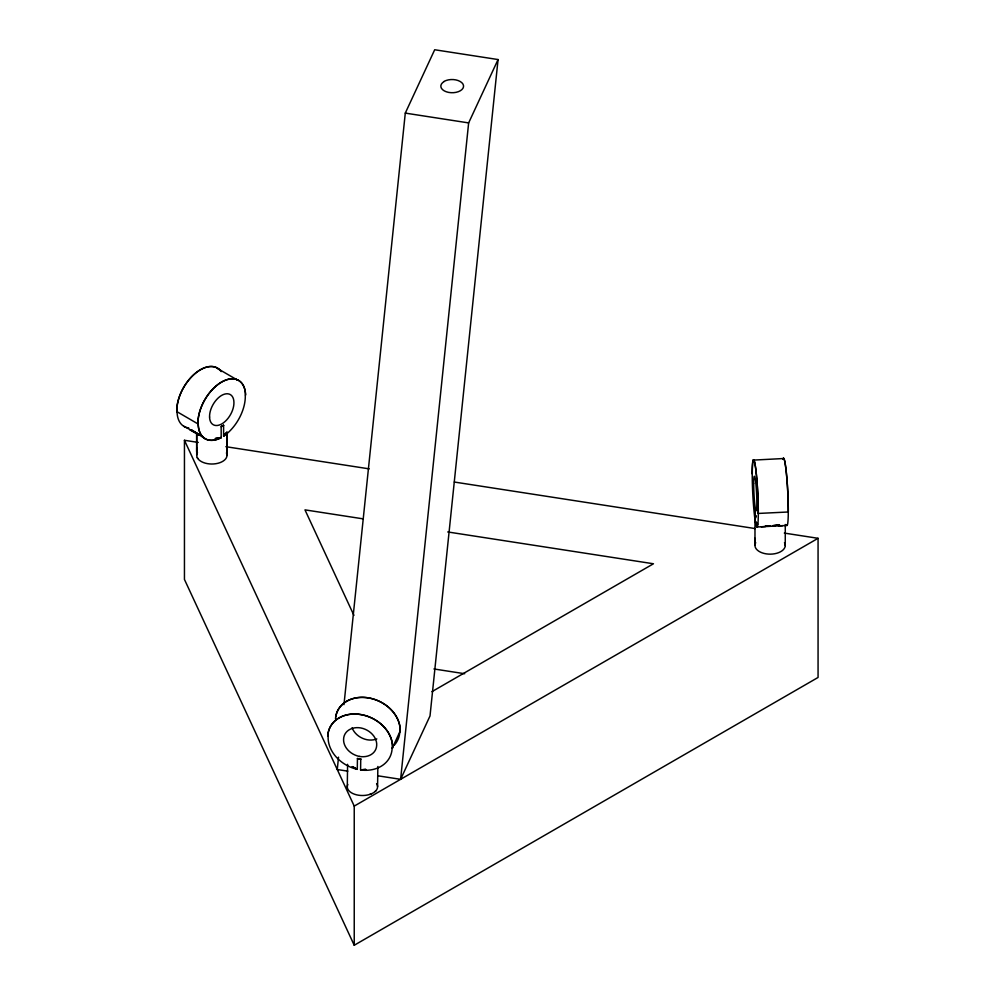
<?xml version="1.0" encoding="UTF-8"?>
<svg xmlns="http://www.w3.org/2000/svg" width="995" height="995" viewBox="0 0 995 995"><rect width="100%" height="100%" fill="white"/><g stroke="black" fill="none" stroke-linecap="round" stroke-linejoin="round"><path stroke-width="1.49" d="M754.969 545.223L755.006 508.781L755.304 521.529L757.692 524.191M785.254 545.596L785.279 524.489M196.674 434.268L196.711 455.113M754.969 541.74L754.969 538.258M226.935 431.73L226.997 455.449M347.28 786.958L347.591 764.309M357.292 769.272L352.305 766.623L357.292 769.272L357.441 758.538L360.737 759.061L360.588 769.869L365.712 769.433L360.588 769.869M377.578 786.572L377.851 766.473M754.994 519.502L756.001 515.92L754.994 519.502A33.519 2.525 87 0 1 752.245 473.67M338.536 757.158L337.255 769.521L347.815 771.15M343.971 704.647L405.288 113.107L434.691 49.75L498.06 59.551L430.014 715.952L400.612 779.321L377.801 775.789M400.612 779.321L468.645 122.907L498.06 59.551M392.279 748.215L399.94 731.549M755.715 542.685L755.504 543.096A15.149 8.744 0 0 0 770.528 554.153A15.149 8.744 0 0 0 784.483 542.636M375.936 790.726L375.202 791.473M431.905 691.674L653.454 563.767L447.738 531.952M354.232 945.25L354.232 806.099L818.064 538.307L818.064 677.458L354.232 945.25L184.448 579.438L184.448 440.287L198.266 442.427M245.28 395.351A33.519 19.502 -59.8 0 1 223.614 436.158L226.101 432.85L223.614 436.046L223.589 425.325L221.164 426.718L221.188 437.501L215.529 438.534M221.188 437.501L215.169 438.534M371.135 793.923L369.879 794.383M772.829 525.721L779.545 524.825L772.456 525.746M753.712 460.088L783.699 458.521M778.426 525.895L782.679 525.683M756.921 527.002L786.908 525.447M761.262 526.79L765.516 526.566M769.819 525.87L765.416 525.857L770.205 525.857M405.288 113.107L468.645 122.907M225.877 446.693L369.257 468.869M454.329 482.04L755.168 528.569M784.309 533.084L818.064 538.307M363.299 518.88L304.967 509.863L353.934 615.383M433.919 668.963L464.69 673.727M183.864 426.32L198.067 433.882L191.488 429.952L205.032 438.633M216.736 368.026L237.904 380.339M176.948 411.681L198.117 423.994M189.771 429.765L199.261 435.275M757.518 524.091L755.304 521.529M197.744 458.459L197.271 457.65M184.448 440.287L354.232 806.099M226.997 451.755L226.959 433.808M196.674 433.82L196.699 451.767L196.699 447.999M197.98 424.081A33.469 19.465 -59.8 0 1 220.952 382.441A33.469 19.465 -59.8 0 1 245.541 395.189A33.444 19.452 -59.8 0 0 220.965 382.441A33.444 19.452 -59.8 0 0 197.993 424.069M176.811 411.768A33.469 19.465 -59.8 0 1 193.901 374.555A33.469 19.465 -59.8 0 1 221.176 371.595M188.739 427.937A33.482 19.477 -59.8 0 1 177.035 411.631M176.824 411.756A33.444 19.452 -59.8 0 1 192.943 375.451A33.444 19.452 -59.8 0 1 220.094 370.264M226.437 452.912A15.149 8.744 0 0 1 211.537 464.018A15.149 8.744 0 0 1 197.458 452.563M444.093 81.565A11.355 6.555 0 0 0 444.23 90.844A11.355 6.555 0 0 0 460.299 90.769A11.355 6.555 0 0 0 460.163 81.49A11.368 6.567 0 0 0 444.093 81.403M376.583 783.65A15.149 8.744 0 0 1 363.138 795.502A15.149 8.744 0 0 1 347.827 784.421M783.04 459.006A33.469 2.5 87.1 0 1 786.423 473.645A33.469 2.5 87.1 0 1 788.276 511.828A33.494 2.512 87 0 1 786.386 524.738M782.953 459.255A33.444 2.512 87 0 1 786.398 473.297A33.444 2.512 87 0 1 788.301 511.99L758.302 513.445A33.444 2.512 87 0 0 755.404 466.493A33.444 2.512 87 0 0 752.208 473.458M752.282 473.931A33.469 2.45 87.1 0 1 755.342 466.12A33.469 2.45 87.1 0 1 758.24 513.072M758.289 513.37A33.482 2.487 86.9 0 1 755.304 521.231M753.65 483.371A17.301 1.318 87 0 1 755.304 479.64M755.329 479.428A17.338 1.318 87.1 0 1 756.834 503.793A17.301 1.318 87 0 1 755.205 507.512A17.338 1.306 87 0 1 753.7 483.247M335.502 718.975A33.469 26.529 24.8 0 1 369.468 698.08A33.469 26.529 24.8 0 1 400.114 731.586A33.444 26.517 24.7 0 0 370.675 698.328A33.444 26.517 24.7 0 0 335.713 716.997M399.816 731.524A33.482 26.566 24.7 0 1 394.381 745.068M327.79 736.126A33.469 26.542 24.6 0 1 361.571 714.696A33.469 26.542 24.6 0 1 392.465 748.252A33.444 26.517 24.7 0 0 361.533 714.696A33.444 26.517 24.7 0 0 327.803 736.126M392.142 748.19A33.482 26.554 24.7 0 1 360.576 769.993M357.28 769.371A33.507 26.566 24.7 0 1 328.163 736.188M376.806 738.912A17.301 13.719 24.7 0 1 367.105 739.758A17.338 13.743 24.7 0 1 352.093 727.755M223.589 425.325L221.164 426.718A15.149 8.706 -0.2 0 0 221.798 426.407L223.589 425.325M360.737 759.061L358.225 758.7A15.161 8.756 0.7 0 1 357.429 758.551L360.737 759.061M755.317 510.733L755.006 508.781A15.124 8.719 0 0 0 755.018 509.253L755.317 510.733M198.204 423.945A33.482 19.477 -59.8 0 0 221.188 437.626A33.469 19.465 -59.8 0 1 198.204 423.945M209.572 417.042A17.301 10.062 -59.8 0 0 222.159 423.721A17.338 10.087 -59.8 0 0 233.924 402.254A17.301 10.062 -59.8 0 0 221.338 395.562A17.338 10.087 -59.8 0 0 209.572 417.042M359.419 756.424A17.301 13.719 24.7 0 0 376.695 745.292A17.338 13.743 24.7 0 0 360.874 727.954A17.313 13.719 24.7 0 0 343.598 739.086A17.338 13.743 24.7 0 0 359.431 756.424"/></g></svg>
